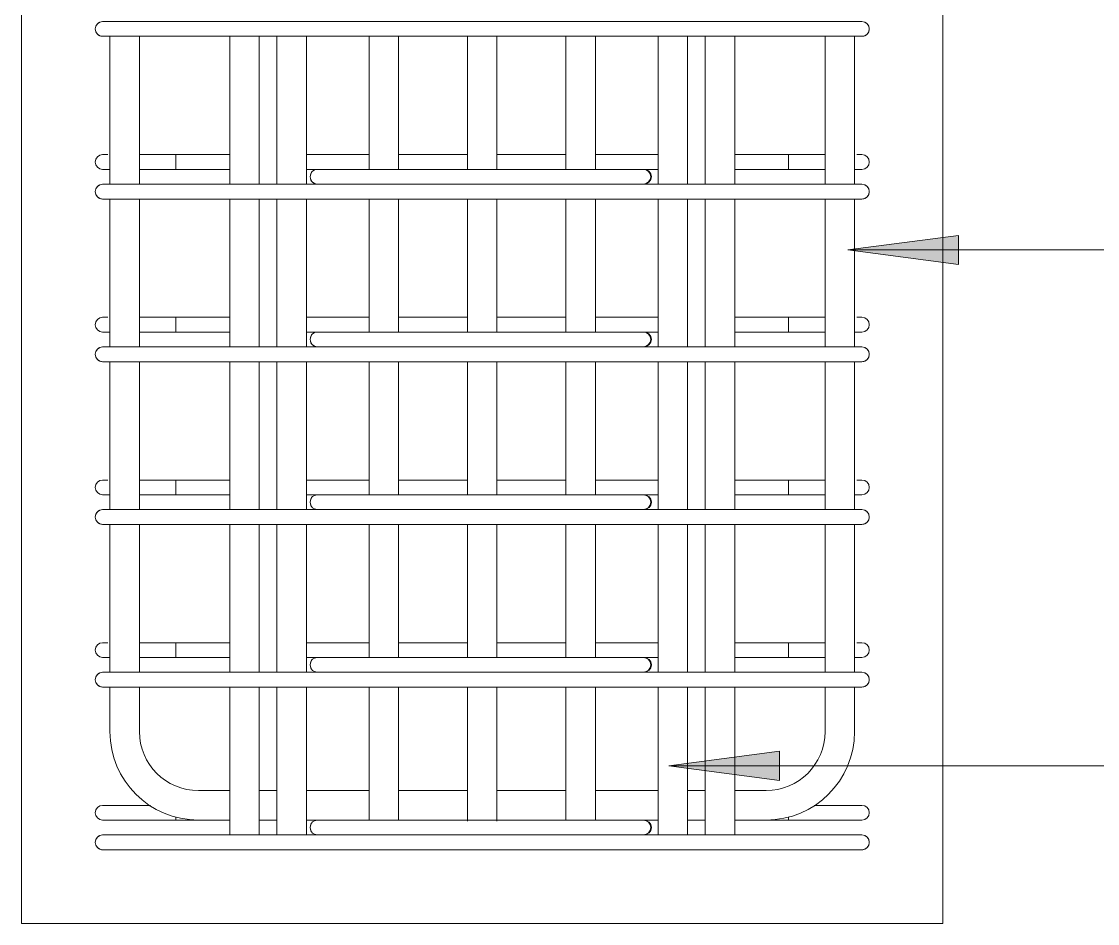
# Model space of a CAD drawing. Header units: millimetres. Extents: x -5408 to 3643, y -1561 to 6809.
# Drawn here: x -902 to -318, y -1395 to -906 of the extents above; entities that cross this region are included whole.
import ezdxf

# ---------------------------------------------------------------- set-up
doc = ezdxf.new("R2010")
doc.units = ezdxf.units.MM
for name, color, linetype, lineweight in [('S-COLS', 52, 'Continuous', 18), ('S-RBAR', 171, 'Continuous', 18), ('S-RBAR-IDEN', 171, 'Continuous', 9)]:
    doc.layers.add(name, color=color, linetype=linetype, lineweight=lineweight)

msp = doc.modelspace()

# ---------------------------------------------------------------- hatches: boundary and pattern name
at = {"layer": 'S-RBAR-IDEN'}
for points in [[(-453.50238, -1029.65121), (-393.50238, -1037.55036), (-393.50238, -1021.75206)], [(-550.71764, -1309.47662), (-490.71764, -1317.37577), (-490.71764, -1301.57747)]]:
    msp.add_hatch(color=256, dxfattribs=at).paths.add_polyline_path(points)

# ---------------------------------------------------------------- linework, layer by layer
at = {"layer": 'S-COLS'}
for p, q in [((-901.93987, -1395), (-901.93987, -490)), ((-401.93987, -1395), (-401.93987, -490)), ((-401.93987, -1395), (-901.93987, -1395))]:
    msp.add_line(p, q, dxfattribs=at)
at = {"layer": 'S-RBAR'}
for p, q in [((-837.93987, -905.75), (-857.93987, -905.75)), ((-837.93987, -905.75), (-465.93987, -905.75)), ((-445.93987, -905.75), (-465.93987, -905.75)), ((-837.93987, -913.75), (-857.93987, -913.75)), ((-853.93987, -994), (-853.93987, -913.75)), ((-837.93987, -913.75), (-465.93987, -913.75)), ((-837.93987, -994), (-837.93987, -913.75)), ((-788.98022, -994), (-788.98022, -913.75)), ((-772.98022, -994), (-772.98022, -913.75)), ((-763.33987, -994), (-763.33987, -913.75)), ((-747.33987, -994), (-747.33987, -913.75)), ((-713.33987, -985.93359), (-713.33987, -913.75)), ((-697.33987, -985.93359), (-697.33987, -913.75)), ((-659.93987, -985.93359), (-659.93987, -913.75)), ((-643.93987, -985.93359), (-643.93987, -913.75)), ((-606.53987, -985.93359), (-606.53987, -913.75)), ((-590.53987, -985.93359), (-590.53987, -913.75)), ((-556.53987, -994), (-556.53987, -913.75)), ((-540.53987, -994), (-540.53987, -913.75)), ((-530.89952, -994), (-530.89952, -913.75)), ((-514.89952, -994), (-514.89952, -913.75)), ((-445.93987, -913.75), (-465.93987, -913.75)), ((-465.93987, -913.75), (-465.93987, -994)), ((-449.93987, -913.75), (-449.93987, -994)), ((-857.93987, -977.93359), (-855.13193, -977.93359)), ((-818.14088, -977.93359), (-837.93987, -977.93359)), ((-818.14088, -977.93359), (-818.14088, -985.93359)), ((-818.14088, -977.93359), (-788.98022, -977.93359)), ((-747.33987, -977.93359), (-713.33987, -977.93359)), ((-697.33987, -977.93359), (-659.93987, -977.93359)), ((-643.93987, -977.93359), (-606.53987, -977.93359)), ((-590.53987, -977.93359), (-556.53987, -977.93359)), ((-514.89952, -977.93359), (-485.73886, -977.93359)), ((-465.93987, -977.93359), (-485.73886, -977.93359)), ((-485.73886, -977.93359), (-485.73886, -985.93359)), ((-448.7478, -977.93359), (-445.93987, -977.93359)), ((-857.93987, -985.93359), (-854.25089, -985.93359)), ((-818.14088, -985.93359), (-837.93987, -985.93359)), ((-818.14088, -985.93359), (-788.98022, -985.93359)), ((-747.33987, -985.93359), (-741.33388, -985.93359)), ((-721.33388, -985.93359), (-741.33388, -985.93359)), ((-721.33388, -985.93359), (-584.55124, -985.93359)), ((-564.55124, -985.93359), (-584.55124, -985.93359)), ((-564.55124, -985.93359), (-556.53987, -985.93359)), ((-514.89952, -985.93359), (-485.73886, -985.93359)), ((-465.93987, -985.93359), (-485.73886, -985.93359)), ((-449.62884, -985.93359), (-445.93987, -985.93359)), ((-837.93987, -994), (-857.93987, -994)), ((-837.93987, -994), (-465.93987, -994)), ((-721.33388, -993.93359), (-741.33388, -993.93359)), ((-721.33388, -993.93359), (-584.55124, -993.93359)), ((-564.55124, -993.93359), (-584.55124, -993.93359)), ((-445.93987, -994), (-465.93987, -994)), ((-837.93987, -1002), (-857.93987, -1002)), ((-853.93987, -1082.25), (-853.93987, -1002)), ((-837.93987, -1002), (-465.93987, -1002)), ((-837.93987, -1082.25), (-837.93987, -1002)), ((-788.98022, -1082.25), (-788.98022, -1002)), ((-772.98022, -1082.25), (-772.98022, -1002)), ((-763.33987, -1082.25), (-763.33987, -1002)), ((-747.33987, -1082.25), (-747.33987, -1002)), ((-713.33987, -1074.18359), (-713.33987, -1002)), ((-697.33987, -1074.18359), (-697.33987, -1002)), ((-659.93987, -1074.18359), (-659.93987, -1002)), ((-643.93987, -1074.18359), (-643.93987, -1002)), ((-606.53987, -1074.18359), (-606.53987, -1002)), ((-590.53987, -1074.18359), (-590.53987, -1002)), ((-556.53987, -1082.25), (-556.53987, -1002)), ((-540.53987, -1082.25), (-540.53987, -1002)), ((-530.89952, -1082.25), (-530.89952, -1002)), ((-514.89952, -1082.25), (-514.89952, -1002)), ((-445.93987, -1002), (-465.93987, -1002)), ((-465.93987, -1002), (-465.93987, -1082.25)), ((-449.93987, -1002), (-449.93987, -1082.25)), ((-857.93987, -1066.18359), (-855.13193, -1066.18359)), ((-818.14088, -1066.18359), (-837.93987, -1066.18359)), ((-818.14088, -1066.18359), (-818.14088, -1074.18359)), ((-818.14088, -1066.18359), (-788.98022, -1066.18359)), ((-747.33987, -1066.18359), (-713.33987, -1066.18359)), ((-697.33987, -1066.18359), (-659.93987, -1066.18359)), ((-643.93987, -1066.18359), (-606.53987, -1066.18359)), ((-590.53987, -1066.18359), (-556.53987, -1066.18359)), ((-514.89952, -1066.18359), (-485.73886, -1066.18359)), ((-465.93987, -1066.18359), (-485.73886, -1066.18359)), ((-485.73886, -1066.18359), (-485.73886, -1074.18359)), ((-448.7478, -1066.18359), (-445.93987, -1066.18359)), ((-857.93987, -1074.18359), (-854.25089, -1074.18359)), ((-818.14088, -1074.18359), (-837.93987, -1074.18359)), ((-818.14088, -1074.18359), (-788.98022, -1074.18359)), ((-747.33987, -1074.18359), (-741.33388, -1074.18359)), ((-721.33388, -1074.18359), (-741.33388, -1074.18359)), ((-721.33388, -1074.18359), (-584.55124, -1074.18359)), ((-564.55124, -1074.18359), (-584.55124, -1074.18359)), ((-564.55124, -1074.18359), (-556.53987, -1074.18359)), ((-514.89952, -1074.18359), (-485.73886, -1074.18359)), ((-465.93987, -1074.18359), (-485.73886, -1074.18359)), ((-449.62884, -1074.18359), (-445.93987, -1074.18359)), ((-837.93987, -1082.25), (-857.93987, -1082.25)), ((-837.93987, -1082.25), (-465.93987, -1082.25)), ((-721.33388, -1082.18359), (-741.33388, -1082.18359)), ((-721.33388, -1082.18359), (-584.55124, -1082.18359)), ((-564.55124, -1082.18359), (-584.55124, -1082.18359)), ((-445.93987, -1082.25), (-465.93987, -1082.25)), ((-837.93987, -1090.25), (-857.93987, -1090.25)), ((-853.93987, -1170.5), (-853.93987, -1090.25)), ((-837.93987, -1090.25), (-465.93987, -1090.25)), ((-837.93987, -1170.5), (-837.93987, -1090.25)), ((-788.98022, -1170.5), (-788.98022, -1090.25)), ((-772.98022, -1170.5), (-772.98022, -1090.25)), ((-763.33987, -1170.5), (-763.33987, -1090.25)), ((-747.33987, -1170.5), (-747.33987, -1090.25)), ((-713.33987, -1162.43359), (-713.33987, -1090.25)), ((-697.33987, -1162.43359), (-697.33987, -1090.25)), ((-659.93987, -1162.43359), (-659.93987, -1090.25)), ((-643.93987, -1162.43359), (-643.93987, -1090.25)), ((-606.53987, -1162.43359), (-606.53987, -1090.25)), ((-590.53987, -1162.43359), (-590.53987, -1090.25)), ((-556.53987, -1170.5), (-556.53987, -1090.25)), ((-540.53987, -1170.5), (-540.53987, -1090.25)), ((-530.89952, -1170.5), (-530.89952, -1090.25)), ((-514.89952, -1170.5), (-514.89952, -1090.25)), ((-445.93987, -1090.25), (-465.93987, -1090.25)), ((-465.93987, -1090.25), (-465.93987, -1170.5)), ((-449.93987, -1090.25), (-449.93987, -1170.5)), ((-857.93987, -1154.43359), (-855.13193, -1154.43359)), ((-818.14088, -1154.43359), (-837.93987, -1154.43359)), ((-818.14088, -1154.43359), (-818.14088, -1162.43359)), ((-818.14088, -1154.43359), (-788.98022, -1154.43359)), ((-747.33987, -1154.43359), (-713.33987, -1154.43359)), ((-697.33987, -1154.43359), (-659.93987, -1154.43359)), ((-643.93987, -1154.43359), (-606.53987, -1154.43359)), ((-590.53987, -1154.43359), (-556.53987, -1154.43359)), ((-514.89952, -1154.43359), (-485.73886, -1154.43359)), ((-465.93987, -1154.43359), (-485.73886, -1154.43359)), ((-485.73886, -1154.43359), (-485.73886, -1162.43359)), ((-448.7478, -1154.43359), (-445.93987, -1154.43359)), ((-857.93987, -1162.43359), (-854.25089, -1162.43359)), ((-818.14088, -1162.43359), (-837.93987, -1162.43359)), ((-818.14088, -1162.43359), (-788.98022, -1162.43359)), ((-747.33987, -1162.43359), (-741.33388, -1162.43359)), ((-721.33388, -1162.43359), (-741.33388, -1162.43359)), ((-721.33388, -1162.43359), (-584.55124, -1162.43359)), ((-564.55124, -1162.43359), (-584.55124, -1162.43359)), ((-564.55124, -1162.43359), (-556.53987, -1162.43359)), ((-514.89952, -1162.43359), (-485.73886, -1162.43359)), ((-465.93987, -1162.43359), (-485.73886, -1162.43359)), ((-449.62884, -1162.43359), (-445.93987, -1162.43359)), ((-837.93987, -1170.5), (-857.93987, -1170.5)), ((-837.93987, -1170.5), (-465.93987, -1170.5)), ((-721.33388, -1170.43359), (-741.33388, -1170.43359)), ((-721.33388, -1170.43359), (-584.55124, -1170.43359)), ((-564.55124, -1170.43359), (-584.55124, -1170.43359)), ((-445.93987, -1170.5), (-465.93987, -1170.5)), ((-837.93987, -1178.5), (-857.93987, -1178.5)), ((-853.93987, -1258.75), (-853.93987, -1178.5)), ((-837.93987, -1178.5), (-465.93987, -1178.5)), ((-837.93987, -1258.75), (-837.93987, -1178.5)), ((-788.98022, -1258.75), (-788.98022, -1178.5)), ((-772.98022, -1258.75), (-772.98022, -1178.5)), ((-763.33987, -1258.75), (-763.33987, -1178.5)), ((-747.33987, -1258.75), (-747.33987, -1178.5)), ((-713.33987, -1250.68359), (-713.33987, -1178.5)), ((-697.33987, -1250.68359), (-697.33987, -1178.5)), ((-659.93987, -1250.68359), (-659.93987, -1178.5)), ((-643.93987, -1250.68359), (-643.93987, -1178.5)), ((-606.53987, -1250.68359), (-606.53987, -1178.5)), ((-590.53987, -1250.68359), (-590.53987, -1178.5)), ((-556.53987, -1258.75), (-556.53987, -1178.5)), ((-540.53987, -1258.75), (-540.53987, -1178.5)), ((-530.89952, -1258.75), (-530.89952, -1178.5)), ((-514.89952, -1258.75), (-514.89952, -1178.5)), ((-445.93987, -1178.5), (-465.93987, -1178.5)), ((-465.93987, -1178.5), (-465.93987, -1258.75)), ((-449.93987, -1178.5), (-449.93987, -1258.75)), ((-857.93987, -1242.68359), (-855.13193, -1242.68359)), ((-818.14088, -1242.68359), (-837.93987, -1242.68359)), ((-818.14088, -1242.68359), (-818.14088, -1250.68359)), ((-818.14088, -1242.68359), (-788.98022, -1242.68359)), ((-747.33987, -1242.68359), (-713.33987, -1242.68359)), ((-697.33987, -1242.68359), (-659.93987, -1242.68359)), ((-643.93987, -1242.68359), (-606.53987, -1242.68359)), ((-590.53987, -1242.68359), (-556.53987, -1242.68359)), ((-514.89952, -1242.68359), (-485.73886, -1242.68359)), ((-465.93987, -1242.68359), (-485.73886, -1242.68359)), ((-485.73886, -1242.68359), (-485.73886, -1250.68359)), ((-448.7478, -1242.68359), (-445.93987, -1242.68359)), ((-857.93987, -1250.68359), (-854.25089, -1250.68359)), ((-818.14088, -1250.68359), (-837.93987, -1250.68359)), ((-818.14088, -1250.68359), (-788.98022, -1250.68359)), ((-747.33987, -1250.68359), (-741.33388, -1250.68359)), ((-721.33388, -1250.68359), (-741.33388, -1250.68359)), ((-721.33388, -1250.68359), (-584.55124, -1250.68359)), ((-564.55124, -1250.68359), (-584.55124, -1250.68359)), ((-564.55124, -1250.68359), (-556.53987, -1250.68359)), ((-514.89952, -1250.68359), (-485.73886, -1250.68359)), ((-465.93987, -1250.68359), (-485.73886, -1250.68359)), ((-449.62884, -1250.68359), (-445.93987, -1250.68359)), ((-837.93987, -1258.75), (-857.93987, -1258.75)), ((-837.93987, -1258.75), (-465.93987, -1258.75)), ((-721.33388, -1258.68359), (-741.33388, -1258.68359)), ((-721.33388, -1258.68359), (-584.55124, -1258.68359)), ((-564.55124, -1258.68359), (-584.55124, -1258.68359)), ((-445.93987, -1258.75), (-465.93987, -1258.75)), ((-837.93987, -1266.75), (-857.93987, -1266.75)), ((-853.93987, -1290.93359), (-853.93987, -1266.75)), ((-837.93987, -1266.75), (-465.93987, -1266.75)), ((-837.93987, -1290.93359), (-837.93987, -1266.75)), ((-788.98022, -1347), (-788.98022, -1266.75)), ((-772.98022, -1347), (-772.98022, -1266.75)), ((-763.33987, -1307), (-763.33987, -1266.75)), ((-747.33987, -1307), (-747.33987, -1266.75)), ((-713.33987, -1338.93359), (-713.33987, -1266.75)), ((-697.33987, -1338.93359), (-697.33987, -1266.75)), ((-659.93987, -1307), (-659.93987, -1266.75)), ((-643.93987, -1307), (-643.93987, -1266.75)), ((-606.53987, -1338.93359), (-606.53987, -1266.75)), ((-590.53987, -1338.93359), (-590.53987, -1266.75)), ((-556.53987, -1307), (-556.53987, -1266.75)), ((-540.53987, -1307), (-540.53987, -1266.75)), ((-530.89952, -1347), (-530.89952, -1266.75)), ((-514.89952, -1347), (-514.89952, -1266.75)), ((-445.93987, -1266.75), (-465.93987, -1266.75)), ((-465.93987, -1266.75), (-465.93987, -1290.93359)), ((-449.93987, -1266.75), (-449.93987, -1290.93359)), ((-763.33987, -1307), (-763.33987, -1347)), ((-747.33987, -1307), (-747.33987, -1347)), ((-659.93987, -1307), (-659.93987, -1339.54531)), ((-643.93987, -1307), (-643.93987, -1339.54531)), ((-556.53987, -1307), (-556.53987, -1347)), ((-540.53987, -1307), (-540.53987, -1347)), ((-788.98022, -1322.93359), (-805.93987, -1322.93359)), ((-763.33987, -1322.93359), (-772.98022, -1322.93359)), ((-713.33987, -1322.93359), (-747.33987, -1322.93359)), ((-659.93987, -1322.93359), (-697.33987, -1322.93359)), ((-606.53987, -1322.93359), (-643.93987, -1322.93359)), ((-556.53987, -1322.93359), (-590.53987, -1322.93359)), ((-530.89952, -1322.93359), (-540.53987, -1322.93359)), ((-497.93987, -1322.93359), (-514.89952, -1322.93359)), ((-857.93987, -1330.93359), (-852.082, -1330.93359)), ((-831.98491, -1330.93359), (-852.082, -1330.93359)), ((-451.79773, -1330.93359), (-471.89482, -1330.93359)), ((-451.79773, -1330.93359), (-445.93987, -1330.93359)), ((-857.93987, -1338.93359), (-852.082, -1338.93359)), ((-818.14088, -1338.93359), (-852.082, -1338.93359)), ((-818.14088, -1337.3273), (-818.14088, -1338.93359)), ((-818.14088, -1338.93359), (-805.93987, -1338.93359)), ((-788.98022, -1338.93359), (-805.93987, -1338.93359)), ((-763.33987, -1338.93359), (-772.98022, -1338.93359)), ((-741.33388, -1338.93359), (-747.33987, -1338.93359)), ((-721.33388, -1338.93359), (-741.33388, -1338.93359)), ((-721.33388, -1338.93359), (-584.55124, -1338.93359)), ((-564.55124, -1338.93359), (-584.55124, -1338.93359)), ((-556.53987, -1338.93359), (-564.55124, -1338.93359)), ((-530.89952, -1338.93359), (-540.53987, -1338.93359)), ((-497.93987, -1338.93359), (-514.89952, -1338.93359)), ((-497.93987, -1338.93359), (-485.73886, -1338.93359)), ((-485.73886, -1337.3273), (-485.73886, -1338.93359)), ((-451.79773, -1338.93359), (-485.73886, -1338.93359)), ((-451.79773, -1338.93359), (-445.93987, -1338.93359)), ((-837.93987, -1347), (-857.93987, -1347)), ((-837.93987, -1347), (-465.93987, -1347)), ((-721.33388, -1346.93359), (-741.33388, -1346.93359)), ((-721.33388, -1346.93359), (-584.55124, -1346.93359)), ((-564.55124, -1346.93359), (-584.55124, -1346.93359)), ((-445.93987, -1347), (-465.93987, -1347)), ((-837.93987, -1355), (-857.93987, -1355)), ((-837.93987, -1355), (-465.93987, -1355)), ((-445.93987, -1355), (-465.93987, -1355))]:
    msp.add_line(p, q, dxfattribs=at)
for centre, radius, start, end in [((-857.93987, -909.75), 4, 90, 270), ((-857.93987, -909.75), 4, 120, 165), ((-857.93987, -909.75), 4, 120, 165), ((-445.93987, -909.75), 4, 270, 90), ((-445.93987, -909.75), 4, 15, 60), ((-857.93987, -909.75), 4, 195, 240), ((-857.93987, -909.75), 4, 195, 240), ((-857.93987, -909.75), 4, 255, 270), ((-857.93987, -909.75), 4, 255, 270), ((-445.93987, -909.75), 4, 270, 285), ((-445.93987, -909.75), 4, 300, 345), ((-857.93987, -981.93359), 4, 90, 270), ((-445.93987, -981.93359), 4, 270, 90), ((-741.33388, -989.93359), 4, 90, 270), ((-741.33388, -989.93359), 4, 120, 165), ((-564.55124, -989.93359), 4, 270, 90), ((-564.15124, -989.93359), 4, 270, 90), ((-564.55124, -989.93359), 4, 15, 60), ((-741.33388, -989.93359), 4, 195, 240), ((-564.55124, -989.93359), 4, 300, 345), ((-857.93987, -998), 4, 90, 270), ((-857.93987, -998), 4, 120, 165), ((-857.93987, -998), 4, 120, 165), ((-741.33388, -989.93359), 4, 255, 270), ((-564.55124, -989.93359), 4, 275.65916856, 285), ((-445.93987, -998), 4, 270, 90), ((-445.93987, -998), 4, 15, 60), ((-857.93987, -998), 4, 195, 240), ((-857.93987, -998), 4, 195, 240), ((-857.93987, -998), 4, 255, 270), ((-857.93987, -998), 4, 255, 270), ((-445.93987, -998), 4, 270, 285), ((-445.93987, -998), 4, 300, 345), ((-857.93987, -1070.18359), 4, 90, 270), ((-445.93987, -1070.18359), 4, 270, 90), ((-741.33388, -1078.18359), 4, 90, 270), ((-564.55124, -1078.18359), 4, 270, 90), ((-564.15124, -1078.18359), 4, 270, 90), ((-741.33388, -1078.18359), 4, 120, 165), ((-741.33388, -1078.18359), 4, 195, 240), ((-564.55124, -1078.18359), 4, 15, 60), ((-564.55124, -1078.18359), 4, 300, 345), ((-857.93987, -1086.25), 4, 90, 270), ((-857.93987, -1086.25), 4, 120, 165), ((-857.93987, -1086.25), 4, 120, 165), ((-741.33388, -1078.18359), 4, 255, 270), ((-564.55124, -1078.18359), 4, 275.65916856, 285), ((-445.93987, -1086.25), 4, 270, 90), ((-445.93987, -1086.25), 4, 15, 60), ((-857.93987, -1086.25), 4, 195, 240), ((-857.93987, -1086.25), 4, 195, 240), ((-857.93987, -1086.25), 4, 255, 270), ((-857.93987, -1086.25), 4, 255, 270), ((-445.93987, -1086.25), 4, 270, 285), ((-445.93987, -1086.25), 4, 300, 345), ((-857.93987, -1158.43359), 4, 90, 270), ((-445.93987, -1158.43359), 4, 270, 90), ((-741.33388, -1166.43359), 4, 90, 270), ((-741.33388, -1166.43359), 4, 120, 165), ((-741.33388, -1166.43359), 4, 195, 240), ((-564.55124, -1166.43359), 4, 270, 90), ((-564.15124, -1166.43359), 4, 270, 90), ((-564.55124, -1166.43359), 4, 15, 60), ((-564.55124, -1166.43359), 4, 300, 345), ((-857.93987, -1174.5), 4, 90, 270), ((-857.93987, -1174.5), 4, 120, 162.19669648), ((-857.93987, -1174.5), 4, 120, 162.19669648), ((-741.33388, -1166.43359), 4, 255, 270), ((-564.55124, -1166.43359), 4, 275.65916856, 285), ((-445.93987, -1174.5), 4, 270, 90), ((-445.93987, -1174.5), 4, 17.80330352, 60), ((-857.93987, -1174.5), 4, 195, 240), ((-857.93987, -1174.5), 4, 195, 240), ((-857.93987, -1174.5), 4, 255, 270), ((-857.93987, -1174.5), 4, 255, 270), ((-445.93987, -1174.5), 4, 270, 285), ((-445.93987, -1174.5), 4, 300, 345), ((-857.93987, -1246.68359), 4, 90, 270), ((-445.93987, -1246.68359), 4, 270, 90), ((-741.33388, -1254.68359), 4, 90, 270), ((-741.33388, -1254.68359), 4, 120, 165), ((-564.55124, -1254.68359), 4, 270, 90), ((-564.15124, -1254.68359), 4, 270, 90), ((-564.55124, -1254.68359), 4, 15, 60), ((-857.93987, -1262.75), 4, 90, 270), ((-857.93987, -1262.75), 4, 120, 165), ((-857.93987, -1262.75), 4, 120, 165), ((-741.33388, -1254.68359), 4, 195, 240), ((-741.33388, -1254.68359), 4, 255, 270), ((-564.55124, -1254.68359), 4, 275.65916856, 285), ((-564.55124, -1254.68359), 4, 300, 345), ((-445.93987, -1262.75), 4, 270, 90), ((-445.93987, -1262.75), 4, 15, 60), ((-857.93987, -1262.75), 4, 195, 240), ((-857.93987, -1262.75), 4, 195, 240), ((-857.93987, -1262.75), 4, 255, 270), ((-857.93987, -1262.75), 4, 255, 270), ((-445.93987, -1262.75), 4, 270, 285), ((-445.93987, -1262.75), 4, 300, 345), ((-805.93987, -1290.93359), 48, 180, 270), ((-805.93987, -1290.93359), 32, 180, 270), ((-497.93987, -1290.93359), 32, 270, 360), ((-497.93987, -1290.93359), 48, 270, 0), ((-857.93987, -1334.93359), 4, 90, 270), ((-445.93987, -1334.93359), 4, 270, 90), ((-741.33388, -1342.93359), 4, 90, 270), ((-741.33388, -1342.93359), 4, 120, 165), ((-564.55124, -1342.93359), 4, 270, 90), ((-564.15124, -1342.93359), 4, 270, 90), ((-564.55124, -1342.93359), 4, 15, 60), ((-857.93987, -1351), 4, 90, 270), ((-857.93987, -1351), 4, 120, 165), ((-857.93987, -1351), 4, 120, 165), ((-741.33388, -1342.93359), 4, 195, 240), ((-741.33388, -1342.93359), 4, 255, 270), ((-564.55124, -1342.93359), 4, 275.65916856, 285), ((-564.55124, -1342.93359), 4, 300, 345), ((-445.93987, -1351), 4, 270, 90), ((-445.93987, -1351), 4, 15, 60), ((-857.93987, -1351), 4, 195, 240), ((-857.93987, -1351), 4, 195, 240), ((-445.93987, -1351), 4, 300, 345), ((-857.93987, -1351), 4, 255, 270), ((-857.93987, -1351), 4, 255, 270), ((-445.93987, -1351), 4, 270, 285)]:
    msp.add_arc(centre, radius, start, end, dxfattribs=at)
at = {"layer": 'S-RBAR-IDEN'}
for p, q in [((-393.50238, -1021.75206), (-453.50238, -1029.65121)), ((-393.50238, -1037.55036), (-393.50238, -1021.75206)), ((-453.50238, -1029.65121), (-393.50238, -1037.55036)), ((-453.50238, -1029.65121), (62.83216, -1029.65121)), ((-490.71764, -1301.57747), (-550.71764, -1309.47662)), ((-490.71764, -1317.37577), (-490.71764, -1301.57747)), ((-550.71764, -1309.47662), (-490.71764, -1317.37577)), ((-550.71764, -1309.47662), (62.83216, -1309.47662))]:
    msp.add_line(p, q, dxfattribs=at)

doc.saveas('drawing.dxf')
